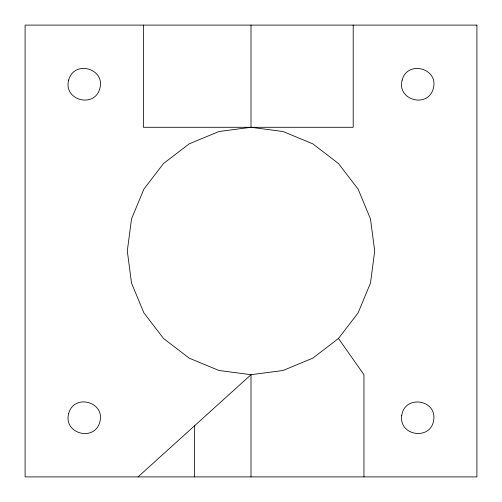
<?xml version="1.0" encoding="UTF-8"?>
<svg xmlns="http://www.w3.org/2000/svg" width="502" height="502" viewBox="0 0 502 502"><rect width="100%" height="100%" fill="white"/><g stroke="black" fill="none" stroke-linecap="round" stroke-linejoin="round"><path stroke-width="0.75" d="M338.473 338.473L358.133 312.853L370.495 283.015L374.705 251L370.495 218.985L358.133 189.147L338.473 163.526L312.853 143.867L283.015 131.505L251 127.295L218.985 131.505L189.147 143.867L163.526 163.526L143.867 189.147L131.505 218.985L127.295 251L131.505 283.015L143.867 312.853L163.526 338.473L189.147 358.133L218.985 370.495L251 374.705L283.015 370.495L312.853 358.133L338.473 338.473L363.95 374.705L363.95 476.9M138.05 476.9L251 374.705L251 476.9M353.195 25.1L353.195 127.295L143.428 127.295L143.428 25.1M251 25.1L251 127.295M194.525 425.803L194.525 476.9M401.744 415.568C398.72 436.301 431.124 440.693 433.728 419.904C436.753 399.172 404.348 394.779 401.744 415.568M68.68 80.088C63.051 100.268 94.633 108.733 99.848 88.44C105.476 68.259 73.894 59.794 68.68 80.088M68.68 413.56C63.051 433.741 94.633 442.206 99.848 421.912C105.476 401.732 73.894 393.267 68.68 413.56M402.152 80.088C396.524 100.268 428.106 108.733 433.32 88.44C438.949 68.259 407.367 59.794 402.152 80.088M476.9 25.1L25.1 25.1L25.1 476.9L476.9 476.9L476.9 25.1"/></g></svg>
